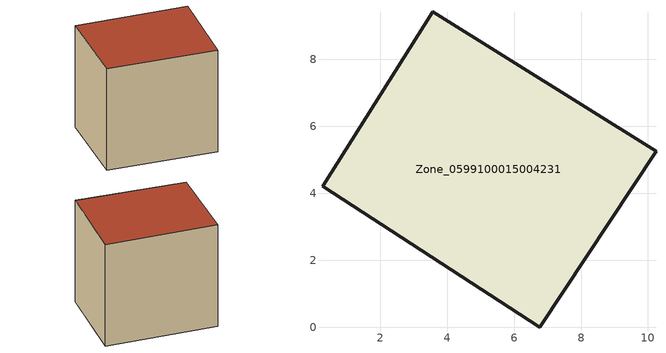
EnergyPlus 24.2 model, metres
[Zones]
Zone_0599100015004231
 floor ground (C_G): 3.57,9.42 10.24,5.25 6.76,0 0.28,4.21 z0.93
 wall outside (C_F): 0.28,4.21 6.76,0 10.24,5.25 3.57,9.42 0.28,4.21 z0.93:8.55
 roof outside (C_R): 3.57,9.42 0.28,4.21 6.76,0 10.24,5.25 z8.55
[BUILDING]
Pand.0599100015004231: North Axis=0; Terrain=City; Loads Convergence Tolerance Value=0.04; Temperature Convergence Tolerance Value=0.4; Solar Distribution=FullExterior; Maximum Number of Warmup Days=25; Minimum Number of Warmup Days=1
[Site:Location]
Rotterdam.The.Hague.AP_ZH_NLD Design_Conditions: Latitude=51.96; Longitude=4.45; Time Zone=1; Elevation=-4.5
[SITE:GROUNDTEMPERATURE:BUILDINGSURFACE]
18, 18, 18, 18, 18, 18, 18, 18, 18, 18, 18, 18
[MATERIAL] Thermal Absorptance=0.9; Solar Absorptance=0.7; Visible Absorptance=0.7
Name | Roughness | Thickness | Conductivity | Density | Specific Heat
G.TI.1965-1974 | MediumSmooth | 0.15 | 0.882353 | 540 | 1210
F.TI.1965-1974 | Rough | 0.3 | 0.697674 | 1920 | 840
R.TI.1965-1974 | MediumRough | 0.2 | 0.232558 | 1500 | 1000
[CONSTRUCTION]
C_G: G.TI.1965-1974
C_F: F.TI.1965-1974
C_R: R.TI.1965-1974
[ZONE]
Zone_0599100015004231: Type=1; Multiplier=1; Ceiling Height=Autocalculate; Volume=Autocalculate; Floor Area=autocalculate; Part of Total Floor Area=Yes
[ZONEINFILTRATION:DESIGNFLOWRATE]
Infil_Zone_0599100015004231: Zone or ZoneList or Space or SpaceList=Zone_0599100015004231; Schedule=AlwaysOn; Design Flow Rate Calculation Method=Flow/Area; Flow Rate per Floor Area=0.003; Constant Term Coefficient=1; Temperature Term Coefficient=0; Velocity Term Coefficient=0; Velocity Squared Term Coefficient=0
[HVACTEMPLATE:ZONE:IDEALLOADSAIRSYSTEM]
Zone_0599100015004231: Maximum Heating Supply Air Temperature=50; Minimum Cooling Supply Air Temperature=13; Maximum Heating Supply Air Humidity Ratio=0.0156; Minimum Cooling Supply Air Humidity Ratio=0.0077; Heating Limit=NoLimit; Cooling Limit=NoLimit; Dehumidification Control Type=ConstantSensibleHeatRatio; Cooling Sensible Heat Ratio=0.7; Dehumidification Setpoint=60; Humidification Control Type=None; Humidification Setpoint=30; Outdoor Air Method=None; Outdoor Air Flow Rate per Person=0.00944; Outdoor Air Flow Rate per Zone Floor Area=0; Outdoor Air Flow Rate per Zone=0; Demand Controlled Ventilation Type=None; Outdoor Air Economizer Type=NoEconomizer; Heat Recovery Type=None; Sensible Heat Recovery Effectiveness=0.7; Latent Heat Recovery Effectiveness=0.65
[ZONECONTROL:THERMOSTAT]
ThermostatControl_Zone_0599100015004231: Zone or ZoneList=Zone_0599100015004231; Control Type Schedule=DualSetpointControlType; Control 1=Thermostat_Zone_0599100015004231; Temperature Difference Between Cutout And Setpoint=0
[THERMOSTATSETPOINT:DUALSETPOINT]
Thermostat_Zone_0599100015004231: Heating Setpoint Temperature Schedule=HeatingSetpoint_Zone_0599100015004231; Cooling Setpoint Temperature Schedule=CoolingSetpoint_Zone_0599100015004231
[SCHEDULE:COMPACT]
HeatingSetpoint_Zone_0599100015004231: Through: 12/31, For: AllDays, Until: 24:00, 21
CoolingSetpoint_Zone_0599100015004231: Through: 12/31, For: AllDays, Until: 24:00, 24
DualSetpointControlType: Through: 12/31, For: AllDays, Until: 24:00, 4
AlwaysOn: Through: 12/31, For: AllDays, Until: 24:00, 1
